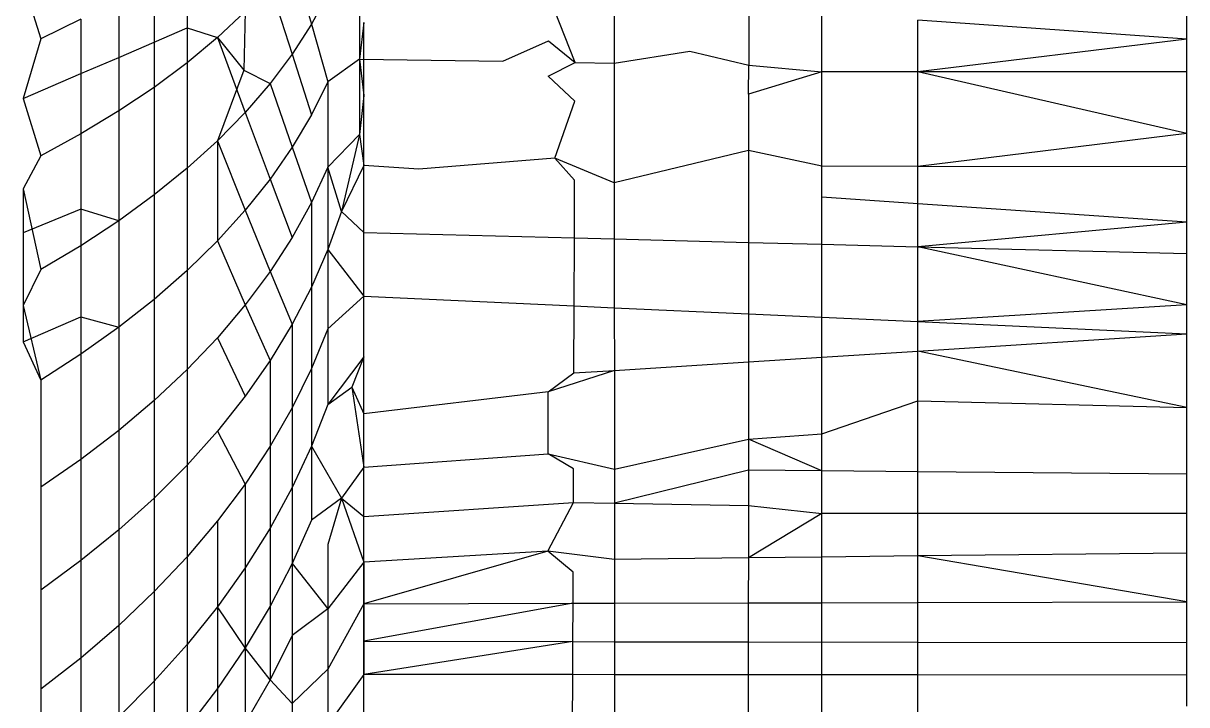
# Model space of a CAD drawing. Header units: inches. Extents: x 17 to 4615, y 5 to 3256.
# Drawn here: x 1649.232 to 1650.252, y 2588.569 to 2589.166 of the extents above; entities that cross this region are included whole.
import ezdxf

# ---------------------------------------------------------------- set-up
doc = ezdxf.new("R2010")
doc.units = ezdxf.units.IN
doc.header["$MEASUREMENT"] = 0

msp = doc.modelspace()

# ---------------------------------------------------------------- linework, layer by layer
for p, q in [((1649.3761, 2589.2267), (1649.3761, 2589.1623)), ((1649.4682, 2589.2235), (1649.4851, 2589.1657)), ((1650.2525, 2589.1526), (1650.2525, 2589.2081)), ((1649.2324, 2589.2019), (1649.2478, 2589.1527)), ((1649.3472, 2589.2072), (1649.3472, 2589.1499)), ((1649.4488, 2589.1998), (1649.4682, 2589.1394)), ((1649.5271, 2589.2036), (1649.5271, 2589.135)), ((1649.7504, 2589.2049), (1649.7505, 2589.1315)), ((1649.8684, 2589.2057), (1649.8684, 2589.1297)), ((1649.3162, 2589.1883), (1649.3162, 2589.1365)), ((1649.4995, 2589.1925), (1649.4851, 2589.1657)), ((1649.7162, 2589.1321), (1649.6928, 2589.1919)), ((1649.283, 2589.1701), (1649.2478, 2589.1527)), ((1649.283, 2589.1701), (1649.283, 2589.1222)), ((1649.4269, 2589.1766), (1649.4027, 2589.1538)), ((1649.4269, 2589.1766), (1649.4259, 2589.1254)), ((1649.5311, 2589.1671), (1649.5271, 2589.135)), ((1649.5311, 2589.1031), (1649.5311, 2589.1671)), ((1649.9324, 2589.1237), (1649.9324, 2589.1751)), ((1650.2525, 2589.1526), (1650.0166, 2589.1691)), ((1650.0166, 2589.1237), (1650.0166, 2589.1691)), ((1649.3472, 2589.1499), (1649.3761, 2589.1623)), ((1649.3761, 2589.1623), (1649.3761, 2589.1317)), ((1649.3761, 2589.1623), (1649.4027, 2589.1538)), ((1649.4851, 2589.1657), (1649.4682, 2589.1394)), ((1649.4851, 2589.1657), (1649.4995, 2589.1151)), ((1649.2478, 2589.1527), (1649.2324, 2589.1004)), ((1649.3162, 2589.1365), (1649.3472, 2589.1499)), ((1649.3472, 2589.1499), (1649.3472, 2589.1102)), ((1649.4027, 2589.1538), (1649.3761, 2589.1317)), ((1649.4027, 2589.1538), (1649.4269, 2589.0882)), ((1649.4027, 2589.1538), (1649.4259, 2589.1254)), ((1649.6529, 2589.1331), (1649.6928, 2589.151)), ((1649.6928, 2589.151), (1649.7162, 2589.1321)), ((1650.2525, 2589.1526), (1650.0166, 2589.1237)), ((1650.2525, 2589.1237), (1650.2525, 2589.1526)), ((1649.283, 2589.1222), (1649.3162, 2589.1365)), ((1649.3162, 2589.1365), (1649.3162, 2589.0895)), ((1649.4682, 2589.1394), (1649.4488, 2589.1135)), ((1649.4682, 2589.1394), (1649.4851, 2589.0862)), ((1649.7505, 2589.1315), (1649.8167, 2589.142)), ((1649.8167, 2589.142), (1649.8684, 2589.1297)), ((1649.3761, 2589.1317), (1649.3472, 2589.1102)), ((1649.3761, 2589.1317), (1649.3761, 2589.0393)), ((1649.5271, 2589.135), (1649.4995, 2589.1151)), ((1649.5271, 2589.135), (1649.5271, 2589.0689)), ((1649.5271, 2589.135), (1649.5311, 2589.1031)), ((1649.5271, 2589.135), (1649.6529, 2589.1331)), ((1649.6927, 2589.1201), (1649.7162, 2589.1321)), ((1649.7162, 2589.1321), (1649.7505, 2589.1315)), ((1649.7505, 2589.1315), (1649.7505, 2589.0265)), ((1649.8683, 2589.1043), (1649.8684, 2589.1297)), ((1649.8684, 2589.1297), (1649.9324, 2589.1237)), ((1649.2324, 2589.1004), (1649.283, 2589.1222)), ((1649.283, 2589.1222), (1649.283, 2589.0694)), ((1649.4259, 2589.1254), (1649.4027, 2589.0634)), ((1649.4259, 2589.1254), (1649.4488, 2589.1135)), ((1649.7161, 2589.0981), (1649.6927, 2589.1201)), ((1649.9324, 2589.1237), (1649.8683, 2589.1043)), ((1650.0166, 2589.1237), (1649.9324, 2589.1237)), ((1649.9324, 2589.041), (1649.9324, 2589.1237)), ((1650.2525, 2589.1237), (1650.0166, 2589.1237)), ((1650.2525, 2589.0696), (1650.0166, 2589.1237)), ((1650.0166, 2589.0409), (1650.0166, 2589.1237)), ((1650.2525, 2589.0696), (1650.2525, 2589.1237)), ((1649.3472, 2589.1102), (1649.3162, 2589.0895)), ((1649.3472, 2589.1102), (1649.3472, 2589.0158)), ((1649.4488, 2589.1135), (1649.4269, 2589.0882)), ((1649.4488, 2589.1135), (1649.4682, 2589.0577)), ((1649.4995, 2589.1151), (1649.4851, 2589.0862)), ((1649.4995, 2589.1151), (1649.4995, 2589.0401)), ((1649.2324, 2589.1004), (1649.2478, 2589.0501)), ((1649.5311, 2589.1031), (1649.5271, 2589.0689)), ((1649.5311, 2589.0416), (1649.5311, 2589.1031)), ((1649.6985, 2589.0481), (1649.7161, 2589.0981)), ((1649.8683, 2589.1043), (1649.8683, 2589.0547)), ((1649.3162, 2589.0895), (1649.283, 2589.0694)), ((1649.3162, 2589.0895), (1649.3162, 2588.9932)), ((1649.4269, 2589.0882), (1649.4027, 2589.0634)), ((1649.4269, 2589.0882), (1649.4488, 2589.0297)), ((1649.4851, 2589.0862), (1649.4682, 2589.0577)), ((1649.283, 2589.0694), (1649.2478, 2589.0501)), ((1649.283, 2589.0694), (1649.283, 2588.9713)), ((1649.5271, 2589.0689), (1649.4995, 2589.0401)), ((1649.5271, 2589.0689), (1649.5113, 2589.0013)), ((1649.5271, 2589.0689), (1649.5311, 2589.0416)), ((1650.2525, 2589.0696), (1650.0166, 2589.0409)), ((1650.2525, 2589.0405), (1650.2525, 2589.0696)), ((1649.4027, 2589.0634), (1649.3761, 2589.0393)), ((1649.4027, 2589.0634), (1649.4269, 2589.0024)), ((1649.4027, 2589.0634), (1649.4027, 2588.9756)), ((1649.4682, 2589.0577), (1649.4488, 2589.0297)), ((1649.4682, 2589.0577), (1649.4851, 2589.0092)), ((1649.8683, 2589.0547), (1649.7505, 2589.0265)), ((1649.9324, 2589.041), (1649.8683, 2589.0547)), ((1649.8683, 2589.0547), (1649.8683, 2588.9742)), ((1649.2478, 2589.0501), (1649.2324, 2589.0212)), ((1649.6985, 2589.0481), (1649.5791, 2589.0383)), ((1649.7505, 2589.0265), (1649.6985, 2589.0481)), ((1649.7158, 2589.0289), (1649.6985, 2589.0481)), ((1649.3761, 2589.0393), (1649.3472, 2589.0158)), ((1649.3761, 2589.0393), (1649.3761, 2588.9495)), ((1649.4995, 2589.0401), (1649.4851, 2589.0092)), ((1649.4995, 2589.0401), (1649.4995, 2588.9679)), ((1649.5113, 2589.0013), (1649.4995, 2589.0401)), ((1649.5311, 2589.0416), (1649.5113, 2589.0013)), ((1649.5311, 2588.9828), (1649.5311, 2589.0416)), ((1649.5791, 2589.0383), (1649.5311, 2589.0416)), ((1649.9324, 2589.0139), (1649.9324, 2589.041)), ((1650.0166, 2589.0409), (1649.9324, 2589.041)), ((1650.2525, 2589.0405), (1650.0166, 2589.0409)), ((1650.0166, 2589.0081), (1650.0166, 2589.0409)), ((1650.2525, 2588.9918), (1650.2525, 2589.0405)), ((1649.4488, 2589.0297), (1649.4269, 2589.0024)), ((1649.4488, 2589.0297), (1649.4682, 2588.9786)), ((1649.7156, 2588.9781), (1649.7158, 2589.0289)), ((1649.7505, 2589.0265), (1649.7506, 2588.9772)), ((1649.2324, 2589.0212), (1649.2478, 2588.9503)), ((1649.2324, 2589.0212), (1649.2324, 2588.9826)), ((1649.3472, 2589.0158), (1649.3162, 2588.9932)), ((1649.3472, 2589.0158), (1649.3472, 2588.9242)), ((1649.9324, 2588.9726), (1649.9324, 2589.0139)), ((1650.0166, 2589.0081), (1649.9324, 2589.0139)), ((1649.4851, 2589.0092), (1649.4682, 2588.9786)), ((1649.4851, 2589.0092), (1649.4851, 2588.9349)), ((1650.2525, 2588.9918), (1650.0166, 2589.0081)), ((1650.0166, 2588.9704), (1650.0166, 2589.0081)), ((1649.283, 2589.0034), (1649.2324, 2588.9826)), ((1649.3162, 2588.9932), (1649.283, 2589.0034)), ((1649.4269, 2589.0024), (1649.4027, 2588.9756)), ((1649.4269, 2589.0024), (1649.4488, 2588.9486)), ((1649.5113, 2589.0013), (1649.4995, 2588.9679)), ((1649.5113, 2589.0013), (1649.5311, 2588.9828)), ((1649.3162, 2588.9932), (1649.283, 2588.9713)), ((1649.3162, 2588.9932), (1649.3162, 2588.8997)), ((1650.2525, 2588.9918), (1650.0166, 2588.9704)), ((1650.2525, 2588.9644), (1650.2525, 2588.9918)), ((1649.2324, 2588.9826), (1649.2324, 2588.9187)), ((1649.4027, 2588.9756), (1649.3761, 2588.9495)), ((1649.4027, 2588.9756), (1649.4269, 2588.9193)), ((1649.4682, 2588.9786), (1649.4488, 2588.9486)), ((1649.5311, 2588.9269), (1649.5311, 2588.9828)), ((1649.5311, 2588.9828), (1649.7156, 2588.9781)), ((1649.7154, 2588.9184), (1649.7156, 2588.9781)), ((1649.7156, 2588.9781), (1649.7506, 2588.9772)), ((1649.7506, 2588.9772), (1649.8683, 2588.9742)), ((1649.7506, 2588.9772), (1649.7506, 2588.9168)), ((1649.8683, 2588.9742), (1649.9324, 2588.9726)), ((1649.8683, 2588.9742), (1649.8683, 2588.9114)), ((1649.283, 2588.9713), (1649.2478, 2588.9503)), ((1649.283, 2588.9713), (1649.283, 2588.876)), ((1649.4995, 2588.9679), (1649.4851, 2588.9349)), ((1649.4995, 2588.9679), (1649.4995, 2588.8985)), ((1649.4995, 2588.9679), (1649.5311, 2588.9269)), ((1649.9324, 2588.9085), (1649.9324, 2588.9726)), ((1649.9324, 2588.9726), (1650.0166, 2588.9704)), ((1650.0166, 2588.9704), (1650.2525, 2588.9644)), ((1650.2525, 2588.9195), (1650.0166, 2588.9704)), ((1650.0166, 2588.9047), (1650.0166, 2588.9704)), ((1650.2525, 2588.8939), (1650.2525, 2588.9644)), ((1649.2478, 2588.9503), (1649.2324, 2588.9187)), ((1649.3761, 2588.9495), (1649.3472, 2588.9242)), ((1649.3761, 2588.9495), (1649.3761, 2588.8626)), ((1649.4488, 2588.9486), (1649.4269, 2588.9193)), ((1649.4488, 2588.9486), (1649.4682, 2588.9024)), ((1649.4851, 2588.9349), (1649.4682, 2588.9024)), ((1649.4851, 2588.9349), (1649.4851, 2588.8636)), ((1649.3472, 2588.9242), (1649.3162, 2588.8997)), ((1649.3472, 2588.9242), (1649.3472, 2588.8355)), ((1649.5311, 2588.9269), (1649.4995, 2588.8985)), ((1649.5311, 2588.8738), (1649.5311, 2588.9269)), ((1649.5311, 2588.9269), (1649.7154, 2588.9184)), ((1649.2324, 2588.9187), (1649.2478, 2588.8533)), ((1649.2324, 2588.9187), (1649.2324, 2588.887)), ((1649.4269, 2588.9193), (1649.4027, 2588.8906)), ((1649.4269, 2588.9193), (1649.4488, 2588.8705)), ((1649.7152, 2588.8597), (1649.7154, 2588.9184)), ((1649.7154, 2588.9184), (1649.7506, 2588.9168)), ((1649.7506, 2588.9168), (1649.8683, 2588.9114)), ((1649.7506, 2588.9168), (1649.7507, 2588.8619)), ((1650.2525, 2588.9195), (1650.0166, 2588.9047)), ((1649.2324, 2588.887), (1649.283, 2588.909)), ((1649.283, 2588.909), (1649.3162, 2588.8997)), ((1649.4682, 2588.9024), (1649.4488, 2588.8705)), ((1649.4682, 2588.9024), (1649.4682, 2588.8292)), ((1649.8683, 2588.9114), (1649.8682, 2588.8694)), ((1649.8683, 2588.9114), (1649.9324, 2588.9085)), ((1649.9324, 2588.8735), (1649.9324, 2588.9085)), ((1649.9324, 2588.9085), (1650.0166, 2588.9047)), ((1650.0166, 2588.9047), (1650.2525, 2588.8939)), ((1650.0166, 2588.8789), (1650.0166, 2588.9047)), ((1649.3162, 2588.8997), (1649.283, 2588.876)), ((1649.3162, 2588.8997), (1649.3162, 2588.8092)), ((1649.4995, 2588.8985), (1649.4851, 2588.8636)), ((1649.4995, 2588.8985), (1649.4995, 2588.8321)), ((1650.0166, 2588.8789), (1650.2525, 2588.8939)), ((1650.2525, 2588.8293), (1650.2525, 2588.8939)), ((1649.2324, 2588.887), (1649.2478, 2588.8533)), ((1649.4027, 2588.8906), (1649.3761, 2588.8626)), ((1649.4027, 2588.8906), (1649.4269, 2588.8392)), ((1649.283, 2588.876), (1649.2478, 2588.8533)), ((1649.283, 2588.876), (1649.283, 2588.7838)), ((1649.5311, 2588.8738), (1649.4995, 2588.8321)), ((1649.5311, 2588.8738), (1649.5205, 2588.8473)), ((1649.5311, 2588.8239), (1649.5311, 2588.8738)), ((1649.8682, 2588.8694), (1649.9324, 2588.8735)), ((1649.9324, 2588.8735), (1650.0166, 2588.8789)), ((1649.9324, 2588.7737), (1649.9324, 2588.8735)), ((1650.2525, 2588.8293), (1650.0166, 2588.8789)), ((1650.0166, 2588.8351), (1650.0166, 2588.8789)), ((1649.3761, 2588.8626), (1649.3472, 2588.8355)), ((1649.3761, 2588.8626), (1649.3761, 2588.7788)), ((1649.4488, 2588.8705), (1649.4269, 2588.8392)), ((1649.4488, 2588.8705), (1649.4488, 2588.7954)), ((1649.4851, 2588.8636), (1649.4682, 2588.8292)), ((1649.4851, 2588.8636), (1649.4851, 2588.7954)), ((1649.7507, 2588.8619), (1649.6925, 2588.8431)), ((1649.7152, 2588.8597), (1649.7507, 2588.8619)), ((1649.7507, 2588.8619), (1649.8682, 2588.8694)), ((1649.7507, 2588.8619), (1649.7507, 2588.7753)), ((1649.8682, 2588.8694), (1649.8682, 2588.8015)), ((1649.2478, 2588.8533), (1649.2478, 2588.7595)), ((1649.6925, 2588.8431), (1649.7152, 2588.8597)), ((1649.4995, 2588.8321), (1649.5205, 2588.8473)), ((1649.5205, 2588.8473), (1649.5311, 2588.7771)), ((1649.5205, 2588.8473), (1649.5311, 2588.8239)), ((1649.6925, 2588.8431), (1649.5311, 2588.8239)), ((1649.6925, 2588.7888), (1649.6925, 2588.8431)), ((1649.3472, 2588.8355), (1649.3162, 2588.8092)), ((1649.3472, 2588.8355), (1649.3472, 2588.7499)), ((1649.4269, 2588.8392), (1649.4027, 2588.8086)), ((1649.4995, 2588.8321), (1649.4851, 2588.7954)), ((1649.9324, 2588.8062), (1650.0166, 2588.8351)), ((1650.0166, 2588.8351), (1650.2525, 2588.8293)), ((1650.0166, 2588.773), (1650.0166, 2588.8351)), ((1649.4682, 2588.8292), (1649.4488, 2588.7954)), ((1649.4682, 2588.8292), (1649.4682, 2588.7591)), ((1649.5311, 2588.7771), (1649.5311, 2588.8239)), ((1650.2525, 2588.771), (1650.2525, 2588.8293)), ((1649.3162, 2588.8092), (1649.283, 2588.7838)), ((1649.3162, 2588.8092), (1649.3162, 2588.722)), ((1649.4027, 2588.8086), (1649.3761, 2588.7788)), ((1649.4027, 2588.8086), (1649.4269, 2588.7622)), ((1649.7507, 2588.7753), (1649.8682, 2588.8015)), ((1649.8682, 2588.8015), (1649.9324, 2588.8062)), ((1649.9324, 2588.7737), (1649.8682, 2588.8015)), ((1649.8682, 2588.8015), (1649.8682, 2588.7743)), ((1649.4488, 2588.7954), (1649.4269, 2588.7622)), ((1649.4488, 2588.7954), (1649.4488, 2588.7235)), ((1649.4851, 2588.7954), (1649.4682, 2588.7591)), ((1649.4851, 2588.7954), (1649.4851, 2588.7304)), ((1649.4851, 2588.7954), (1649.5113, 2588.7498)), ((1649.283, 2588.7838), (1649.2478, 2588.7595)), ((1649.283, 2588.7838), (1649.283, 2588.695)), ((1649.5311, 2588.7771), (1649.6925, 2588.7888)), ((1649.6925, 2588.7888), (1649.7507, 2588.7753)), ((1649.7148, 2588.7756), (1649.6925, 2588.7888)), ((1649.3761, 2588.7788), (1649.3472, 2588.7499)), ((1649.3761, 2588.7788), (1649.3761, 2588.6984)), ((1649.5311, 2588.7771), (1649.5113, 2588.7498)), ((1649.5311, 2588.7337), (1649.5311, 2588.7771)), ((1649.7147, 2588.7461), (1649.7148, 2588.7756)), ((1649.7507, 2588.7753), (1649.7508, 2588.7455)), ((1649.8682, 2588.7743), (1649.7508, 2588.7455)), ((1649.9324, 2588.7737), (1649.8682, 2588.7743)), ((1649.8682, 2588.7743), (1649.8682, 2588.7434)), ((1649.9324, 2588.7365), (1649.9324, 2588.7737)), ((1650.0166, 2588.773), (1649.9324, 2588.7737)), ((1650.2525, 2588.771), (1650.0166, 2588.773)), ((1650.0166, 2588.7365), (1650.0166, 2588.773)), ((1650.2525, 2588.7365), (1650.2525, 2588.771)), ((1649.2478, 2588.7595), (1649.2478, 2588.669)), ((1649.4269, 2588.7622), (1649.4027, 2588.7299)), ((1649.4269, 2588.7622), (1649.4269, 2588.6887)), ((1649.4682, 2588.7591), (1649.4488, 2588.7235)), ((1649.4682, 2588.7591), (1649.4682, 2588.6924)), ((1649.3472, 2588.7499), (1649.3162, 2588.722)), ((1649.3472, 2588.7499), (1649.3472, 2588.6678)), ((1649.5113, 2588.7498), (1649.4851, 2588.7304)), ((1649.5113, 2588.7498), (1649.4995, 2588.7091)), ((1649.5113, 2588.7498), (1649.5311, 2588.6937)), ((1649.5113, 2588.7498), (1649.5311, 2588.7337)), ((1649.5311, 2588.7337), (1649.7147, 2588.7461)), ((1649.6924, 2588.7033), (1649.7147, 2588.7461)), ((1649.7147, 2588.7461), (1649.7508, 2588.7455)), ((1649.7508, 2588.7455), (1649.8682, 2588.7434)), ((1649.7508, 2588.7455), (1649.7508, 2588.6961)), ((1649.8682, 2588.7434), (1649.9324, 2588.7365)), ((1649.8682, 2588.7434), (1649.8682, 2588.6974)), ((1649.4027, 2588.7299), (1649.3761, 2588.6984)), ((1649.4027, 2588.7299), (1649.4027, 2588.6546)), ((1649.4851, 2588.7304), (1649.4682, 2588.6924)), ((1649.5311, 2588.6937), (1649.5311, 2588.7337)), ((1649.9324, 2588.7365), (1649.8682, 2588.6974)), ((1650.0166, 2588.7365), (1649.9324, 2588.7365)), ((1649.9324, 2588.6981), (1649.9324, 2588.7365)), ((1650.2525, 2588.7365), (1650.0166, 2588.7365)), ((1650.0166, 2588.6991), (1650.0166, 2588.7365)), ((1650.2525, 2588.7017), (1650.2525, 2588.7365)), ((1649.3162, 2588.722), (1649.283, 2588.695)), ((1649.3162, 2588.722), (1649.3162, 2588.6382)), ((1649.4488, 2588.7235), (1649.4269, 2588.6887)), ((1649.4488, 2588.7235), (1649.4488, 2588.6552)), ((1649.4995, 2588.7091), (1649.4995, 2588.6527)), ((1649.3761, 2588.6984), (1649.3472, 2588.6678)), ((1649.3761, 2588.6984), (1649.3761, 2588.6214)), ((1649.6924, 2588.7033), (1649.5311, 2588.6937)), ((1649.6924, 2588.7033), (1649.5311, 2588.6572)), ((1649.7508, 2588.6961), (1649.6924, 2588.7033)), ((1649.7145, 2588.6849), (1649.6924, 2588.7033)), ((1649.9324, 2588.6981), (1649.8682, 2588.6974)), ((1650.0166, 2588.6991), (1649.9324, 2588.6981)), ((1649.9324, 2588.6581), (1649.9324, 2588.6981)), ((1650.2525, 2588.7017), (1650.0166, 2588.6991)), ((1650.2525, 2588.6589), (1650.0166, 2588.6991)), ((1650.0166, 2588.6583), (1650.0166, 2588.6991)), ((1650.2525, 2588.6589), (1650.2525, 2588.7017)), ((1649.283, 2588.695), (1649.2478, 2588.669)), ((1649.283, 2588.695), (1649.283, 2588.6096)), ((1649.4269, 2588.6887), (1649.4027, 2588.6546)), ((1649.4269, 2588.6887), (1649.4269, 2588.6186)), ((1649.4682, 2588.6924), (1649.4488, 2588.6552)), ((1649.4682, 2588.6924), (1649.4682, 2588.6293)), ((1649.4682, 2588.6924), (1649.4995, 2588.6527)), ((1649.5311, 2588.6937), (1649.4995, 2588.6527)), ((1649.5311, 2588.6572), (1649.5311, 2588.6937)), ((1649.5311, 2588.6937), (1649.5311, 2588.6243)), ((1649.8682, 2588.6974), (1649.7508, 2588.6961)), ((1649.7508, 2588.6961), (1649.7508, 2588.6577)), ((1649.8682, 2588.6974), (1649.8681, 2588.658)), ((1649.7144, 2588.6576), (1649.7145, 2588.6849)), ((1649.2478, 2588.669), (1649.2478, 2588.5822)), ((1649.3472, 2588.6678), (1649.3162, 2588.6382)), ((1649.3472, 2588.6678), (1649.3472, 2588.5892)), ((1649.5311, 2588.6572), (1649.4995, 2588.5999)), ((1649.5311, 2588.6572), (1649.7144, 2588.6576)), ((1649.7144, 2588.6576), (1649.5311, 2588.6243)), ((1649.5311, 2588.6243), (1649.5311, 2588.6572)), ((1649.5311, 2588.6572), (1649.5311, 2588.5951)), ((1649.7142, 2588.624), (1649.7144, 2588.6576)), ((1649.7144, 2588.6576), (1649.7508, 2588.6577)), ((1649.7508, 2588.6577), (1649.8681, 2588.658)), ((1649.7508, 2588.6577), (1649.7508, 2588.6239)), ((1649.8681, 2588.658), (1649.9324, 2588.6581)), ((1649.8681, 2588.658), (1649.8681, 2588.6238)), ((1649.9324, 2588.6581), (1650.0166, 2588.6583)), ((1649.9324, 2588.5948), (1649.9324, 2588.6581)), ((1650.0166, 2588.6583), (1650.2525, 2588.6589)), ((1650.0166, 2588.6235), (1650.0166, 2588.6583)), ((1650.2525, 2588.6231), (1650.2525, 2588.6589)), ((1649.4027, 2588.6546), (1649.3761, 2588.6214)), ((1649.4027, 2588.6546), (1649.4027, 2588.5829)), ((1649.4269, 2588.6186), (1649.4027, 2588.6546)), ((1649.4488, 2588.6552), (1649.4269, 2588.6186)), ((1649.4488, 2588.6552), (1649.4488, 2588.5904)), ((1649.4995, 2588.6527), (1649.4682, 2588.6293)), ((1649.4995, 2588.6527), (1649.4995, 2588.5999)), ((1649.3162, 2588.6382), (1649.283, 2588.6096)), ((1649.3162, 2588.6382), (1649.3162, 2588.558)), ((1649.4682, 2588.6293), (1649.4488, 2588.5904)), ((1649.4682, 2588.6293), (1649.4682, 2588.5698)), ((1649.3761, 2588.6214), (1649.3472, 2588.5892)), ((1649.3761, 2588.6214), (1649.3761, 2588.5481)), ((1649.4269, 2588.6186), (1649.4027, 2588.5829)), ((1649.4269, 2588.6186), (1649.4269, 2588.5523)), ((1649.4488, 2588.5904), (1649.4269, 2588.6186)), ((1649.5311, 2588.5951), (1649.5311, 2588.6243)), ((1649.5311, 2588.6243), (1649.7142, 2588.624)), ((1649.7142, 2588.624), (1649.5311, 2588.5951)), ((1649.7141, 2588.595), (1649.7142, 2588.624)), ((1649.7142, 2588.624), (1649.7508, 2588.6239)), ((1649.7508, 2588.6239), (1649.8681, 2588.6238)), ((1649.7508, 2588.6239), (1649.7509, 2588.5949)), ((1649.8681, 2588.6238), (1649.8681, 2588.5949)), ((1649.8681, 2588.6238), (1650.0166, 2588.6235)), ((1650.0166, 2588.6235), (1650.2525, 2588.6231)), ((1650.0166, 2588.5948), (1650.0166, 2588.6235)), ((1650.2525, 2588.5946), (1650.2525, 2588.6231)), ((1649.283, 2588.6096), (1649.2478, 2588.5822)), ((1649.283, 2588.6096), (1649.283, 2588.5279)), ((1649.4995, 2588.5999), (1649.4682, 2588.5698)), ((1649.4995, 2588.5999), (1649.4995, 2588.5509)), ((1649.3472, 2588.5892), (1649.3162, 2588.558)), ((1649.3472, 2588.5892), (1649.3472, 2588.5144)), ((1649.4488, 2588.5904), (1649.4269, 2588.5523)), ((1649.4488, 2588.5904), (1649.4682, 2588.5698)), ((1649.5311, 2588.5951), (1649.4995, 2588.5509)), ((1649.5311, 2588.5479), (1649.5311, 2588.5951)), ((1649.7141, 2588.595), (1649.5311, 2588.5951)), ((1649.714, 2588.5493), (1649.7141, 2588.595)), ((1649.7509, 2588.5949), (1649.7141, 2588.595)), ((1649.8681, 2588.5949), (1649.7509, 2588.5949)), ((1649.7509, 2588.5949), (1649.7509, 2588.5495)), ((1649.9324, 2588.5948), (1649.8681, 2588.5949)), ((1649.8681, 2588.5949), (1649.8681, 2588.5504)), ((1649.9324, 2588.5509), (1649.9324, 2588.5948)), ((1650.0166, 2588.5948), (1649.9324, 2588.5948)), ((1650.2525, 2588.5946), (1650.0166, 2588.5948)), ((1650.0166, 2588.5515), (1650.0166, 2588.5948)), ((1650.2525, 2588.5674), (1650.2525, 2588.5946)), ((1649.2478, 2588.5822), (1649.2478, 2588.4991)), ((1649.4027, 2588.5829), (1649.3761, 2588.5481)), ((1649.4027, 2588.5829), (1649.4027, 2588.515)), ((1649.4682, 2588.5698), (1649.4682, 2588.5141))]:
    msp.add_line(p, q)

doc.saveas('drawing.dxf')
